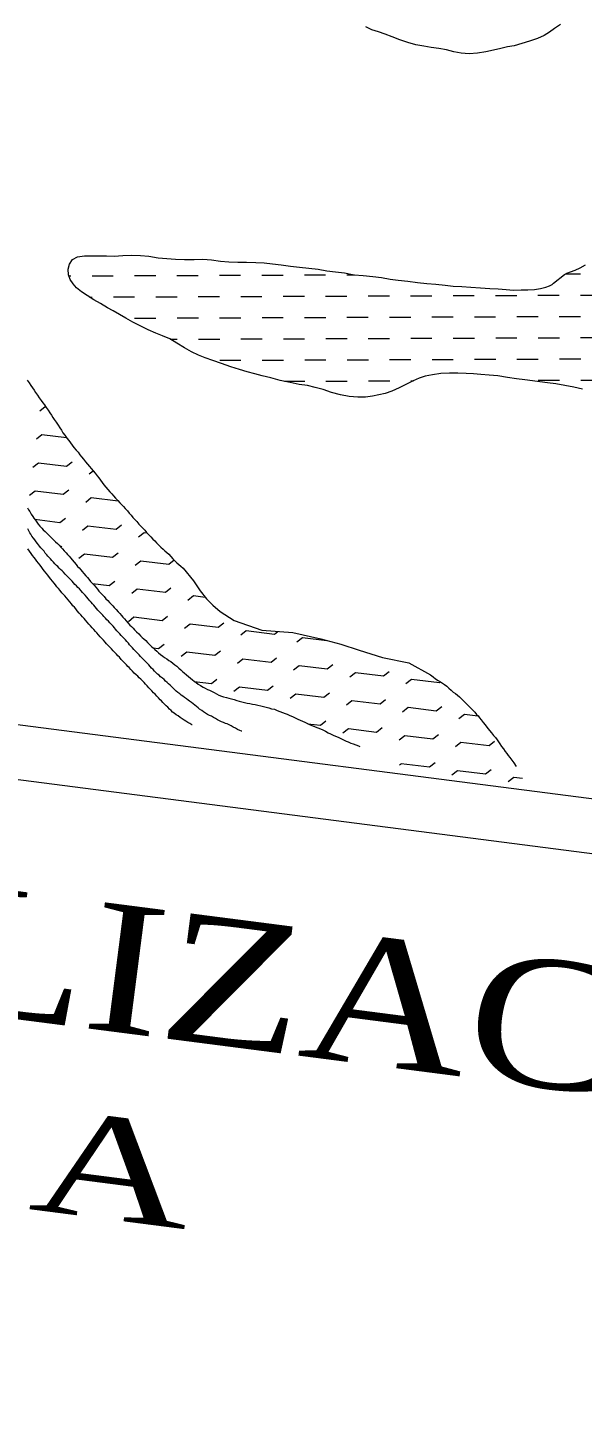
# Model space of a CAD drawing. Header units: inches. Extents: x 610851 to 630254, y 1234683 to 1264905.
# Drawn here: x 622852.14 to 622858.67, y 1246120.71 to 1246137.14 of the extents above; entities that cross this region are included whole.
import ezdxf

# ---------------------------------------------------------------- set-up
doc = ezdxf.new("R2010")
doc.units = ezdxf.units.IN
doc.header["$MEASUREMENT"] = 0
doc.layers.add('Level 50', color=7, linetype='Continuous', lineweight=0)
doc.layers.add('Level 7', color=7, linetype='Continuous', lineweight=0)
doc.styles.add('Styletxt', font='txt.shx')
doc.styles.add('Swis721', font='swissk.ttf')
doc.dimstyles.new('STANDARD-Linear', dxfattribs={"dimtxt": 1.5, "dimasz": 1.13, "dimexe": 0.125, "dimexo": 0.000625, "dimgap": 0.3, "dimtad": 1, "dimzin": 7, "dimdsep": 46, "dimtxsty": 'Styletxt', "dimsah": 1, "dimcen": 2.5, "dimclrd": 1, "dimclre": 1, "dimclrt": 2, "dimaunit": 1, "dimadec": 7, "dimazin": 0, "dimtfac": 1, "dimtofl": 0, "dimtmove": 1, "dimatfit": 3, "dimfxl": 1, "dimtolj": 1, "dimtzin": 0, "dimarcsym": 0})

msp = doc.modelspace()

# ---------------------------------------------------------------- hatches: boundary and pattern name
at = {"layer": 'Level 50', "linetype": 'Continuous'}
h = msp.add_hatch(dxfattribs=at)
h.set_pattern_fill('DGN_DASH1', scale=0.200341, angle=0.218092, style=0, pattern_type=2)
h.set_pattern_definition([(0.2180922, (601906.375, 1194081.625), (0.2494713363, 0.251377791), [0.2504263778, -0.2504263778]), (0.2180922, (601906.375, 1194081.625), (0.2494713363, 0.251377791), [0.2504263778, -0.2504263778])])
h.paths.add_polyline_path([(622858.46743, 1246134.23715), (622858.49327, 1246134.2515), (622858.53614, 1246134.26744), (622858.59281, 1246134.28917), (622858.65063, 1246134.31665), (622858.71459, 1246134.34923), (622858.78157, 1246134.389), (622858.83833, 1246134.42125), (622858.89504, 1246134.45308), (622858.95548, 1246134.48779), (622859.01625, 1246134.52836), (622859.07165, 1246134.56962), (622859.12737, 1246134.61673), (622859.18099, 1246134.66705), (622859.23345, 1246134.71164), (622859.27941, 1246134.75158), (622859.33154, 1246134.79032), (622859.37997, 1246134.82658), (622859.43168, 1246134.86537), (622859.48087, 1246134.90743), (622859.53121, 1246134.95523), (622859.57867, 1246135.00677), (622859.61309, 1246135.05831), (622859.64387, 1246135.10779), (622859.67133, 1246135.15433), (622859.70645, 1246135.20156), (622859.74083, 1246135.24301), (622859.77767, 1246135.28076), (622859.81523, 1246135.31422), (622859.85778, 1246135.34072), (622859.90398, 1246135.3596), (622859.95401, 1246135.36578), (622860.00657, 1246135.36869), (622860.06599, 1246135.36608), (622860.12173, 1246135.361), (622860.1804, 1246135.3526), (622860.24053, 1246135.3457), (622860.30207, 1246135.33988), (622860.36542, 1246135.33508), (622860.42998, 1246135.33644), (622860.49921, 1246135.34141), (622860.56194, 1246135.35143), (622860.62291, 1246135.36082), (622860.67883, 1246135.37677), (622860.73217, 1246135.39556), (622860.78744, 1246135.41622), (622860.84485, 1246135.44375), (622860.89581, 1246135.47674), (622860.94678, 1246135.50974), (622860.9989, 1246135.54847), (622861.05313, 1246135.58399), (622861.11236, 1246135.61255), (622861.1651, 1246135.63648), (622861.22106, 1246135.66251), (622861.28534, 1246135.68453), (622861.34967, 1246135.70696), (622861.40881, 1246135.72502), (622861.47243, 1246135.75175), (622861.53745, 1246135.77956), (622861.60182, 1246135.81209), (622861.65712, 1246135.84284), (622861.70954, 1246135.87733), (622861.7598, 1246135.91462), (622861.80758, 1246135.9556), (622861.85495, 1246135.99663), (622861.90782, 1246136.04116), (622861.9628, 1246136.08247), (622862.01712, 1246136.1285), (622862.06883, 1246136.16729), (622862.11474, 1246136.20682), (622862.16262, 1246136.25831), (622862.20283, 1246136.3091), (622862.24378, 1246136.36568), (622862.28554, 1246136.42848), (622862.32472, 1246136.49413), (622862.35741, 1246136.55515), (622862.38389, 1246136.61696), (622862.41004, 1246136.67293), (622862.43945, 1246136.73142), (622862.46953, 1246136.7852), (622862.49633, 1246136.83646), (622862.52272, 1246136.88777), (622862.5456, 1246136.94121), (622862.57492, 1246136.98919), (622862.60814, 1246137.02489), (622862.64676, 1246137.05358), (622862.68423, 1246137.07653), (622862.72921, 1246137.08925), (622862.7735, 1246137.09659), (622862.82017, 1246137.08974), (622862.86208, 1246137.06877), (622862.89301, 1246137.03448), (622862.91624, 1246136.98941), (622862.94485, 1246136.92723), (622862.96976, 1246136.86258), (622862.98636, 1246136.80194), (622862.99862, 1246136.74355), (622863.01447, 1246136.67713), (622863.02886, 1246136.6092), (622863.04224, 1246136.54646), (622863.05768, 1246136.48008), (622863.08366, 1246136.41066), (622863.11357, 1246136.33906), (622863.13709, 1246136.27332), (622863.15041, 1246136.21017), (622863.16192, 1246136.14598), (622863.17198, 1246136.0803), (622863.17704, 1246136.02157), (622863.1835, 1246135.96393), (622863.19757, 1246135.90656), (622863.2244, 1246135.85345), (622863.2629, 1246135.80935), (622863.30683, 1246135.77466), (622863.3628, 1246135.74851), (622863.42138, 1246135.7296), (622863.48721, 1246135.71144), (622863.54767, 1246135.69397), (622863.60438, 1246135.67362), (622863.65672, 1246135.64542), (622863.70287, 1246135.61169), (622863.74783, 1246135.56214), (622863.78625, 1246135.50753), (622863.82615, 1246135.46451), (622863.8781, 1246135.43005), (622863.93618, 1246135.40068), (622864.00169, 1246135.37667), (622864.06238, 1246135.35455), (622864.12096, 1246135.33564), (622864.18525, 1246135.30547), (622864.24586, 1246135.27283), (622864.31701, 1246135.23716), (622864.3821, 1246135.2132), (622864.45231, 1246135.20289), (622864.52659, 1246135.20132), (622864.60526, 1246135.2076), (622864.67847, 1246135.21079), (622864.74443, 1246135.21323), (622864.80956, 1246135.19937), (622864.87394, 1246135.17971), (622864.93243, 1246135.1503), (622864.98836, 1246135.11405), (622865.03083, 1246135.07786), (622865.06102, 1246135.03778), (622865.08823, 1246134.99093), (622865.11696, 1246134.94935), (622865.14855, 1246134.91036), (622865.18094, 1246134.87757), (622865.20925, 1246134.83605), (622865.22267, 1246134.7834), (622865.21866, 1246134.72289), (622865.20265, 1246134.66394), (622865.17001, 1246134.60333), (622865.12648, 1246134.5496), (622865.06707, 1246134.50002), (622865.00953, 1246134.45189), (622864.95268, 1246134.40913), (622864.90097, 1246134.37035), (622864.85146, 1246134.33885), (622864.80157, 1246134.30109), (622864.7487, 1246134.25656), (622864.69363, 1246134.20474), (622864.65015, 1246134.15142), (622864.60923, 1246134.10493), (622864.56659, 1246134.06792), (622864.52217, 1246134.03998), (622864.47825, 1246134.02249), (622864.4256, 1246134.00907), (622864.36936, 1246134.00369), (622864.30844, 1246133.99471), (622864.24575, 1246133.99479), (622864.17988, 1246134.00286), (622864.12049, 1246134.01556), (622864.06051, 1246134.03338), (622863.9936, 1246134.05631), (622863.93291, 1246134.07844), (622863.87115, 1246134.10533), (622863.81269, 1246134.14485), (622863.76012, 1246134.19412), (622863.70649, 1246134.24816), (622863.64747, 1246134.3029), (622863.59163, 1246134.34965), (622863.53725, 1246134.3979), (622863.49047, 1246134.44643), (622863.44047, 1246134.50253), (622863.38799, 1246134.56231), (622863.32856, 1246134.6171), (622863.26374, 1246134.67259), (622863.19913, 1246134.71331), (622863.13232, 1246134.74675), (622863.06084, 1246134.77658), (622862.9838, 1246134.8025), (622862.90399, 1246134.83634), (622862.82443, 1246134.86553), (622862.74608, 1246134.90087), (622862.66506, 1246134.92857), (622862.58914, 1246134.95013), (622862.51463, 1246134.97277), (622862.44193, 1246134.99645), (622862.36203, 1246135.01979), (622862.28602, 1246135.03084), (622862.19661, 1246135.04236), (622862.11326, 1246135.04216), (622862.02945, 1246135.03191), (622861.94354, 1246135.02488), (622861.86842, 1246135.01015), (622861.79653, 1246134.98785), (622861.72964, 1246134.9586), (622861.66811, 1246134.91223), (622861.60689, 1246134.86163), (622861.55532, 1246134.79126), (622861.51679, 1246134.72089), (622861.49593, 1246134.63731), (622861.48558, 1246134.557), (622861.47485, 1246134.47043), (622861.45725, 1246134.38938), (622861.43457, 1246134.30477), (622861.4137, 1246134.22118), (622861.39863, 1246134.13686), (622861.38823, 1246134.05613), (622861.37652, 1246133.98484), (622861.36219, 1246133.90631), (622861.34908, 1246133.83393), (622861.33149, 1246133.75287), (622861.31062, 1246133.66929), (622861.28466, 1246133.58216), (622861.26086, 1246133.5019), (622861.24438, 1246133.41649), (622861.23515, 1246133.34151), (622861.22989, 1246133.26475), (622861.23667, 1246133.19655), (622861.25977, 1246133.13087), (622861.29412, 1246133.06753), (622861.34085, 1246133.0089), (622861.38762, 1246132.96037), (622861.43327, 1246132.9162), (622861.48518, 1246132.87164), (622861.53205, 1246132.83361), (622861.58031, 1246132.79668), (622861.62789, 1246132.75436), (622861.67391, 1246132.70003), (622861.71111, 1246132.63927), (622861.73612, 1246132.58513), (622861.75459, 1246132.52594), (622861.75959, 1246132.4668), (622861.75125, 1246132.40853), (622861.72617, 1246132.3478), (622861.68278, 1246132.30499), (622861.6242, 1246132.27172), (622861.55404, 1246132.23994), (622861.4821, 1246132.21722), (622861.41137, 1246132.20066), (622861.34933, 1246132.19603), (622861.28093, 1246132.20737), (622861.21515, 1246132.22594), (622861.13998, 1246132.2533), (622861.06223, 1246132.28352), (622860.98127, 1246132.31162), (622860.90283, 1246132.33646), (622860.82177, 1246132.35405), (622860.74505, 1246132.36941), (622860.6582, 1246132.38775), (622860.57714, 1246132.40535), (622860.49362, 1246132.42663), (622860.41681, 1246132.43147), (622860.34314, 1246132.41824), (622860.28055, 1246132.37665), (622860.22221, 1246132.3223), (622860.16597, 1246132.26474), (622860.12175, 1246132.20563), (622860.07756, 1246132.15661), (622860.0381, 1246132.11162), (622859.98826, 1246132.07427), (622859.92963, 1246132.04058), (622859.86713, 1246132.0095), (622859.79673, 1246131.99879), (622859.72581, 1246132.0134), (622859.67502, 1246132.0536), (622859.64095, 1246132.10597), (622859.61421, 1246132.16959), (622859.58677, 1246132.23751), (622859.55, 1246132.31463), (622859.51424, 1246132.38657), (622859.46732, 1246132.46668), (622859.42386, 1246132.52783), (622859.37316, 1246132.57855), (622859.3205, 1246132.61732), (622859.25378, 1246132.66126), (622859.18379, 1246132.70268), (622859.10114, 1246132.75036), (622859.01658, 1246132.78651), (622858.93163, 1246132.81639), (622858.85319, 1246132.84122), (622858.77142, 1246132.86312), (622858.67771, 1246132.88698), (622858.57679, 1246132.9105), (622858.46892, 1246132.92902), (622858.36292, 1246132.94899), (622858.26626, 1246132.95976), (622858.17679, 1246132.97087), (622858.08737, 1246132.98239), (622857.99977, 1246132.99493), (622857.90064, 1246133.00939), (622857.79524, 1246133.02423), (622857.68017, 1246133.04242), (622857.578, 1246133.04969), (622857.48134, 1246133.06046), (622857.39258, 1246133.06727), (622857.30857, 1246133.07177), (622857.20893, 1246133.07577), (622857.11036, 1246133.07501), (622857.00711, 1246133.07063), (622856.91097, 1246133.05609), (622856.8231, 1246133.03711), (622856.75121, 1246133.01481), (622856.68104, 1246132.98302), (622856.60112, 1246132.94408), (622856.51559, 1246132.90082), (622856.42987, 1246132.86262), (622856.35144, 1246132.83527), (622856.27843, 1246132.81732), (622856.2033, 1246132.80259), (622856.11992, 1246132.79229), (622856.02895, 1246132.79181), (622855.9272, 1246132.79903), (622855.8226, 1246132.82008), (622855.71916, 1246132.84687), (622855.61974, 1246132.88198), (622855.52644, 1246132.90578), (622855.43711, 1246132.92781), (622855.33751, 1246132.94191), (622855.22898, 1246132.96515), (622855.11461, 1246132.98872), (622855.0029, 1246133.01994), (622854.90158, 1246133.04352), (622854.81261, 1246133.06508), (622854.72469, 1246133.08819), (622854.63213, 1246133.11779), (622854.52944, 1246133.15037), (622854.41989, 1246133.18848), (622854.31906, 1246133.22251), (622854.22796, 1246133.2536), (622854.14774, 1246133.2875), (622854.06681, 1246133.3257), (622853.98276, 1246133.3723), (622853.89506, 1246133.42652), (622853.80988, 1246133.47748), (622853.72574, 1246133.51357), (622853.64552, 1246133.54747), (622853.55698, 1246133.58539), (622853.46778, 1246133.62802), (622853.37565, 1246133.67397), (622853.293, 1246133.72165), (622853.21867, 1246133.76532), (622853.14475, 1246133.80893), (622853.07541, 1246133.84563), (622852.99276, 1246133.89332), (622852.91403, 1246133.93881), (622852.83507, 1246133.98896), (622852.76834, 1246134.0329), (622852.71209, 1246134.07971), (622852.66966, 1246134.126), (622852.63704, 1246134.17986), (622852.61783, 1246134.23325), (622852.61398, 1246134.29813), (622852.62747, 1246134.36036), (622852.66334, 1246134.4134), (622852.72402, 1246134.44345), (622852.8053, 1246134.45697), (622852.8886, 1246134.45676), (622852.97049, 1246134.45547), (622853.06332, 1246134.45739), (622853.15676, 1246134.45419), (622853.25608, 1246134.46076), (622853.35652, 1246134.46297), (622853.46663, 1246134.46183), (622853.56511, 1246134.45209), (622853.67444, 1246134.43506), (622853.77479, 1246134.42676), (622853.87906, 1246134.41627), (622853.9859, 1246134.41261), (622854.09934, 1246134.4144), (622854.19973, 1246134.4162), (622854.30148, 1246134.40898), (622854.40828, 1246134.39522), (622854.50863, 1246134.38693), (622854.61407, 1246134.38218), (622854.71657, 1246134.38076), (622854.82673, 1246134.38003), (622854.92269, 1246134.37356), (622855.02117, 1246134.36382), (622855.12404, 1246134.35225), (622855.23332, 1246134.33481), (622855.34199, 1246134.32249), (622855.45201, 1246134.31084), (622855.56249, 1246134.29955), (622855.66415, 1246134.28183), (622855.76376, 1246134.26773), (622855.87237, 1246134.255), (622855.98422, 1246134.2347), (622856.09032, 1246134.22524), (622856.20432, 1246134.21182), (622856.30901, 1246134.20128), (622856.40927, 1246134.18247), (622856.50593, 1246134.1717), (622856.61848, 1246134.15678), (622856.73149, 1246134.14222), (622856.84151, 1246134.13057), (622856.94947, 1246134.12256), (622857.05954, 1246134.11132), (622857.15475, 1246134.09906), (622857.25585, 1246134.09655), (622857.36339, 1246134.08859), (622857.47715, 1246134.07983), (622857.5847, 1246134.07186), (622857.68574, 1246134.06894), (622857.7803, 1246134.06139), (622857.86683, 1246134.05361), (622857.95381, 1246134.05587), (622858.03318, 1246134.05785), (622858.11401, 1246134.06133), (622858.1844, 1246134.07204), (622858.24612, 1246134.08723), (622858.28858, 1246134.10322), (622858.3195, 1246134.12112), (622858.33814, 1246134.13513)])

# ---------------------------------------------------------------- linework, layer by layer
at = {"layer": 'Level 50', "color": 7}
for p, q in [((622852.27723, 1246132.6303), (622852.34293, 1246132.6818)), ((622852.3429, 1246132.68181), (622852.34373, 1246132.68171)), ((622852.23708, 1246132.29882), (622852.30278, 1246132.35032)), ((622852.30275, 1246132.35033), (622852.59366, 1246132.3151)), ((622852.19693, 1246131.96734), (622852.26263, 1246132.01884)), ((622852.2626, 1246132.01885), (622852.59408, 1246131.9787)), ((622852.5941, 1246131.97869), (622852.6598, 1246132.03019)), ((622852.85989, 1246131.88704), (622852.90583, 1246131.92305)), ((622852.15678, 1246131.63586), (622852.22248, 1246131.68736)), ((622852.22245, 1246131.68738), (622852.55393, 1246131.64722)), ((622852.55395, 1246131.64721), (622852.61965, 1246131.69871)), ((622852.81974, 1246131.55556), (622852.88543, 1246131.60706)), ((622852.8854, 1246131.60707), (622853.20034, 1246131.56893)), ((622852.21734, 1246131.35165), (622852.51377, 1246131.31575)), ((622852.5138, 1246131.31573), (622852.5795, 1246131.36723)), ((622852.77959, 1246131.22408), (622852.84528, 1246131.27558)), ((622852.84525, 1246131.2756), (622853.17673, 1246131.23544)), ((622853.17676, 1246131.23543), (622853.24246, 1246131.28693)), ((622853.44255, 1246131.14378), (622853.50824, 1246131.19528)), ((622853.50821, 1246131.19529), (622853.54389, 1246131.19097)), ((622852.52645, 1246131.02564), (622852.53935, 1246131.03575)), ((622852.73944, 1246130.8926), (622852.80513, 1246130.9441)), ((622852.8051, 1246130.94412), (622853.13658, 1246130.90397)), ((622853.13661, 1246130.90395), (622853.20231, 1246130.95545)), ((622853.40239, 1246130.8123), (622853.46809, 1246130.8638)), ((622853.46806, 1246130.86381), (622853.79954, 1246130.82366)), ((622853.79957, 1246130.82365), (622853.86194, 1246130.87254)), ((622852.89743, 1246130.59659), (622853.09643, 1246130.57249)), ((622853.09646, 1246130.57247), (622853.16216, 1246130.62397)), ((622853.36224, 1246130.48082), (622853.42794, 1246130.53232)), ((622853.42791, 1246130.53234), (622853.75939, 1246130.49219)), ((622853.75942, 1246130.49217), (622853.82511, 1246130.54367)), ((622854.0252, 1246130.40052), (622854.0909, 1246130.45202)), ((622854.09087, 1246130.45203), (622854.22716, 1246130.43553)), ((622853.32209, 1246130.14934), (622853.38779, 1246130.20084)), ((622853.38776, 1246130.20086), (622853.71924, 1246130.16071)), ((622853.71927, 1246130.16069), (622853.78496, 1246130.21219)), ((622853.98505, 1246130.06904), (622854.05075, 1246130.12054)), ((622854.05072, 1246130.12056), (622854.3822, 1246130.0804)), ((622854.38223, 1246130.08039), (622854.44792, 1246130.13189)), ((622854.64801, 1246129.98874), (622854.7137, 1246130.04024)), ((622854.71368, 1246130.04025), (622855.04516, 1246130.0001)), ((622855.04518, 1246130.00009), (622855.08434, 1246130.03078)), ((622855.31097, 1246129.90844), (622855.37666, 1246129.95994)), ((622855.37663, 1246129.95995), (622855.66447, 1246129.92509)), ((622853.61161, 1246129.8374), (622853.67909, 1246129.82923)), ((622853.67912, 1246129.82921), (622853.74481, 1246129.88071)), ((622853.9449, 1246129.73756), (622854.0106, 1246129.78906)), ((622854.01057, 1246129.78908), (622854.34205, 1246129.74893)), ((622854.34208, 1246129.74891), (622854.40777, 1246129.80041)), ((622855.97393, 1246129.82814), (622855.97954, 1246129.83254)), ((622854.60786, 1246129.65726), (622854.67355, 1246129.70876)), ((622854.67353, 1246129.70877), (622855.005, 1246129.66862)), ((622855.00503, 1246129.66861), (622855.07073, 1246129.72011)), ((622855.27082, 1246129.57696), (622855.33651, 1246129.62846)), ((622855.33648, 1246129.62847), (622855.66796, 1246129.58832)), ((622855.66799, 1246129.58831), (622855.73369, 1246129.63981)), ((622854.09877, 1246129.44205), (622854.3019, 1246129.41745)), ((622854.30192, 1246129.41743), (622854.36762, 1246129.46893)), ((622855.93377, 1246129.49666), (622855.99947, 1246129.54816)), ((622855.99944, 1246129.54817), (622856.33092, 1246129.50802)), ((622856.33095, 1246129.50801), (622856.39664, 1246129.55951)), ((622856.59673, 1246129.41636), (622856.66243, 1246129.46786)), ((622856.6624, 1246129.46787), (622856.99388, 1246129.42772)), ((622856.99391, 1246129.4277), (622857.00417, 1246129.43575)), ((622854.56771, 1246129.32578), (622854.6334, 1246129.37728)), ((622854.63337, 1246129.3773), (622854.96485, 1246129.33715)), ((622854.96488, 1246129.33713), (622855.03058, 1246129.38863)), ((622855.23067, 1246129.24548), (622855.29636, 1246129.29698)), ((622855.29633, 1246129.29699), (622855.62781, 1246129.25684)), ((622855.62784, 1246129.25683), (622855.69354, 1246129.30833)), ((622855.89362, 1246129.16518), (622855.95932, 1246129.21668)), ((622855.95929, 1246129.21669), (622856.29077, 1246129.17654)), ((622856.2908, 1246129.17653), (622856.35649, 1246129.22803)), ((622856.55658, 1246129.08488), (622856.62228, 1246129.13638)), ((622856.62225, 1246129.13639), (622856.95373, 1246129.09624)), ((622856.95376, 1246129.09623), (622857.01945, 1246129.14773)), ((622855.44076, 1246128.94316), (622855.58766, 1246128.92536)), ((622855.58769, 1246128.92535), (622855.65339, 1246128.97685)), ((622857.21954, 1246129.00457), (622857.28524, 1246129.05608)), ((622857.28521, 1246129.05609), (622857.44477, 1246129.03676)), ((622855.85347, 1246128.8337), (622855.91917, 1246128.8852)), ((622855.91914, 1246128.88521), (622856.25062, 1246128.84506)), ((622856.25065, 1246128.84505), (622856.31634, 1246128.89655)), ((622856.51643, 1246128.7534), (622856.58213, 1246128.8049)), ((622856.5821, 1246128.80491), (622856.91358, 1246128.76476)), ((622856.91361, 1246128.76475), (622856.9793, 1246128.81625)), ((622857.17939, 1246128.6731), (622857.24509, 1246128.7246)), ((622857.24506, 1246128.72461), (622857.57654, 1246128.68446)), ((622857.57656, 1246128.68445), (622857.64226, 1246128.73595)), ((622856.52202, 1246128.45777), (622856.54198, 1246128.47342)), ((622856.54195, 1246128.47343), (622856.87343, 1246128.43328)), ((622856.87346, 1246128.43327), (622856.93915, 1246128.48477)), ((622857.13924, 1246128.34162), (622857.20493, 1246128.39312)), ((622857.20491, 1246128.39313), (622857.53639, 1246128.35298)), ((622857.53641, 1246128.35297), (622857.60211, 1246128.40447)), ((622857.8022, 1246128.26132), (622857.86789, 1246128.31282)), ((622857.86786, 1246128.31283), (622857.97138, 1246128.30029))]:
    msp.add_line(p, q, dxfattribs=at)
at = {"layer": 'Level 50', "color": 7, "flags": 128}
for points in [[(622820.76057, 1246198.55888), (622884.01186, 1246190.41034), (622875.61646, 1246125.24286), (622812.36517, 1246133.39141), (622820.76057, 1246198.55888)], [(622821.31465, 1246197.84093), (622883.29391, 1246189.85626), (622875.06238, 1246125.96082), (622813.08312, 1246133.94549), (622821.31465, 1246197.84093)], [(622858.41962, 1246137.1849), (622858.3468, 1246137.13579), (622858.28855, 1246137.09195), (622858.22484, 1246137.05471), (622858.14632, 1246137.01685), (622858.05555, 1246136.9852), (622857.96371, 1246136.95832), (622857.87327, 1246136.93251), (622857.79236, 1246136.91853), (622857.71402, 1246136.90169), (622857.63054, 1246136.88088), (622857.53692, 1246136.86306), (622857.43891, 1246136.84707), (622857.34212, 1246136.83724), (622857.24798, 1246136.84474), (622857.16112, 1246136.86308), (622857.0732, 1246136.88619), (622856.9856, 1246136.89874), (622856.89366, 1246136.91353), (622856.80793, 1246136.92752), (622856.71347, 1246136.94558), (622856.62017, 1246136.96938), (622856.52467, 1246137.00231), (622856.43473, 1246137.03914), (622856.35124, 1246137.07052), (622856.2742, 1246137.09644), (622856.19576, 1246137.12127), (622856.12315, 1246137.15545)], [(622858.67771, 1246132.88698), (622858.57679, 1246132.9105), (622858.46892, 1246132.92902), (622858.36292, 1246132.94899), (622858.26626, 1246132.95976), (622858.26626, 1246132.95976), (622858.17679, 1246132.97087), (622858.08737, 1246132.98239), (622857.99977, 1246132.99493), (622857.90064, 1246133.00939), (622857.79524, 1246133.02423), (622857.68017, 1246133.04242), (622857.578, 1246133.04969), (622857.48134, 1246133.06046), (622857.39258, 1246133.06727), (622857.30857, 1246133.07177), (622857.20893, 1246133.07577), (622857.11036, 1246133.07501), (622857.00711, 1246133.07063), (622856.91097, 1246133.05609), (622856.8231, 1246133.03711), (622856.75121, 1246133.01481), (622856.68104, 1246132.98302), (622856.60112, 1246132.94408), (622856.51559, 1246132.90082), (622856.42987, 1246132.86262), (622856.35144, 1246132.83527), (622856.27843, 1246132.81732), (622856.2033, 1246132.80259), (622856.11992, 1246132.79229), (622856.02895, 1246132.79181), (622855.9272, 1246132.79903), (622855.8226, 1246132.82008), (622855.71916, 1246132.84687), (622855.61974, 1246132.88198), (622855.52644, 1246132.90578), (622855.43711, 1246132.92781), (622855.33751, 1246132.94191), (622855.22898, 1246132.96515), (622855.11461, 1246132.98872), (622855.0029, 1246133.01994), (622854.90158, 1246133.04352), (622854.81261, 1246133.06508), (622854.72469, 1246133.08819), (622854.63213, 1246133.11779), (622854.52944, 1246133.15037), (622854.41989, 1246133.18848), (622854.31906, 1246133.22251), (622854.22796, 1246133.2536), (622854.14774, 1246133.2875), (622854.06681, 1246133.3257), (622853.98276, 1246133.3723), (622853.89506, 1246133.42652), (622853.80988, 1246133.47748), (622853.72574, 1246133.51357), (622853.64552, 1246133.54747), (622853.55698, 1246133.58539), (622853.46778, 1246133.62802), (622853.37565, 1246133.67397), (622853.293, 1246133.72165), (622853.21867, 1246133.76532), (622853.14475, 1246133.80893), (622853.07541, 1246133.84563), (622852.99276, 1246133.89332), (622852.91403, 1246133.93881), (622852.83507, 1246133.98896), (622852.76834, 1246134.0329), (622852.71209, 1246134.07971), (622852.66966, 1246134.126), (622852.63704, 1246134.17986), (622852.61783, 1246134.23325), (622852.61398, 1246134.29813), (622852.62747, 1246134.36036), (622852.66334, 1246134.4134), (622852.72402, 1246134.44345), (622852.8053, 1246134.45697), (622852.8886, 1246134.45676), (622852.97049, 1246134.45547), (622853.06332, 1246134.45739), (622853.15676, 1246134.45419), (622853.25608, 1246134.46076), (622853.35652, 1246134.46297), (622853.46663, 1246134.46183), (622853.56511, 1246134.45209), (622853.67444, 1246134.43506), (622853.77479, 1246134.42676), (622853.87906, 1246134.41627), (622853.9859, 1246134.41261), (622854.09934, 1246134.4144), (622854.19973, 1246134.4162), (622854.30148, 1246134.40898), (622854.40828, 1246134.39522), (622854.50863, 1246134.38693), (622854.61407, 1246134.38218), (622854.71657, 1246134.38076), (622854.82673, 1246134.38003), (622854.92269, 1246134.37356), (622855.02117, 1246134.36382), (622855.12404, 1246134.35225), (622855.23332, 1246134.33481), (622855.34199, 1246134.32249), (622855.45201, 1246134.31084), (622855.56249, 1246134.29955), (622855.66415, 1246134.28183), (622855.76376, 1246134.26773), (622855.76376, 1246134.26773), (622855.87237, 1246134.255), (622855.98422, 1246134.2347), (622856.09032, 1246134.22524), (622856.20432, 1246134.21182), (622856.30901, 1246134.20128), (622856.40927, 1246134.18247), (622856.50593, 1246134.1717), (622856.61848, 1246134.15678), (622856.73149, 1246134.14222), (622856.84151, 1246134.13057), (622856.94947, 1246134.12256), (622857.05954, 1246134.11132), (622857.15475, 1246134.09906), (622857.25585, 1246134.09655), (622857.36339, 1246134.08859), (622857.47715, 1246134.07983), (622857.5847, 1246134.07186), (622857.68574, 1246134.06894), (622857.7803, 1246134.06139), (622857.86683, 1246134.05361), (622857.95381, 1246134.05587), (622858.03318, 1246134.05785), (622858.11401, 1246134.06133), (622858.1844, 1246134.07204), (622858.24612, 1246134.08723), (622858.28858, 1246134.10322), (622858.3195, 1246134.12112), (622858.33814, 1246134.13513), (622858.46743, 1246134.23715)], [(622858.46743, 1246134.23715), (622858.49327, 1246134.2515), (622858.53614, 1246134.26744), (622858.59281, 1246134.28917), (622858.65063, 1246134.31665), (622858.71459, 1246134.34923)], [(622852.12915, 1246132.99122), (622852.15176, 1246132.96095), (622852.17256, 1246132.92965), (622852.19083, 1246132.90163), (622852.20957, 1246132.87397), (622852.22785, 1246132.84594), (622852.24864, 1246132.81465), (622852.26944, 1246132.78335), (622852.29205, 1246132.75308), (622852.3122, 1246132.7265), (622852.33187, 1246132.69956), (622852.35267, 1246132.66826), (622852.37528, 1246132.63799), (622852.39795, 1246132.60814), (622852.41622, 1246132.58012), (622852.43309, 1246132.55101), (622852.44884, 1246132.52626), (622852.46964, 1246132.49496), (622852.49296, 1246132.46039), (622852.51375, 1246132.4291), (622852.53203, 1246132.40107), (622852.55071, 1246132.373), (622852.57291, 1246132.34278), (622852.59805, 1246132.30924), (622852.62072, 1246132.27939), (622852.64081, 1246132.2524), (622852.66053, 1246132.22587), (622852.68068, 1246132.19928), (622852.70721, 1246132.16683), (622852.72917, 1246132.14128), (622852.75142, 1246132.11148), (622852.77086, 1246132.08919), (622852.79493, 1246132.06042), (622852.81754, 1246132.03015), (622852.84161, 1246132.00138), (622852.86356, 1246131.97583), (622852.88511, 1246131.95033), (622852.90525, 1246131.92375), (622852.92932, 1246131.89498), (622852.95339, 1246131.86621), (622852.97348, 1246131.83921), (622852.99362, 1246131.81263), (622853.01376, 1246131.78604), (622853.03343, 1246131.7591), (622853.05792, 1246131.73028), (622853.08198, 1246131.70151), (622853.1054, 1246131.67745), (622853.12694, 1246131.65195), (622853.14637, 1246131.62967), (622853.17226, 1246131.60192), (622853.19633, 1246131.57315), (622853.22226, 1246131.54582), (622853.2431, 1246131.52462), (622853.26399, 1246131.50384), (622853.28553, 1246131.47834), (622853.31147, 1246131.45101), (622853.33301, 1246131.42551), (622853.33301, 1246131.42551), (622853.35497, 1246131.39995), (622853.37651, 1246131.37445), (622853.39806, 1246131.34895), (622853.42142, 1246131.32448), (622853.4459, 1246131.29566), (622853.46931, 1246131.2716), (622853.49231, 1246131.24759), (622853.51567, 1246131.22312), (622853.53763, 1246131.19757), (622853.56357, 1246131.17024), (622853.58693, 1246131.14577), (622853.61245, 1246131.11849), (622853.63328, 1246131.09729), (622853.65417, 1246131.07651), (622853.68006, 1246131.04876), (622853.70347, 1246131.02471), (622853.73122, 1246130.99841), (622853.75351, 1246130.9787), (622853.77622, 1246130.95894), (622853.79851, 1246130.93924), (622853.82444, 1246130.91191), (622853.8478, 1246130.88744), (622853.87374, 1246130.86011), (622853.89463, 1246130.83932), (622853.91733, 1246130.81956), (622853.93962, 1246130.79986), (622853.96878, 1246130.77464), (622854.09019, 1246130.625), (622854.17069, 1246130.50863), (622854.24344, 1246130.41446), (622854.31887, 1246130.34114), (622854.40475, 1246130.26648), (622854.57142, 1246130.16021), (622854.896, 1246130.04419), (622855.26397, 1246130.01799), (622855.59392, 1246129.94368), (622855.82994, 1246129.88148), (622856.04373, 1246129.81154), (622856.31881, 1246129.7231), (622856.63172, 1246129.6602), (622856.88728, 1246129.51744), (622856.91831, 1246129.49366), (622856.94639, 1246129.47321), (622856.97671, 1246129.45374), (622857.00233, 1246129.43697), (622857.0283, 1246129.41974), (622857.05175, 1246129.40577), (622857.07844, 1246129.38424), (622857.10366, 1246129.36121), (622857.13029, 1246129.33926), (622857.15511, 1246129.31629), (622857.17927, 1246129.29803), (622857.20343, 1246129.27976), (622857.22613, 1246129.26001), (622857.25136, 1246129.23698), (622857.27436, 1246129.21297), (622857.29959, 1246129.18994), (622857.32042, 1246129.16874), (622857.33879, 1246129.15123), (622857.35968, 1246129.13044), (622857.38309, 1246129.10638), (622857.4071, 1246129.0772), (622857.43052, 1246129.05314), (622857.44701, 1246129.03418), (622857.46463, 1246129.01087), (622857.48412, 1246128.989), (622857.50632, 1246128.95879), (622857.5308, 1246128.92996), (622857.55047, 1246128.90302), (622857.56743, 1246128.88442), (622857.58253, 1246128.86438), (622857.60473, 1246128.83417), (622857.62921, 1246128.80535), (622857.65075, 1246128.77984), (622857.67089, 1246128.75326), (622857.68851, 1246128.72995), (622857.70426, 1246128.7052), (622857.72506, 1246128.6739), (622857.74515, 1246128.64691), (622857.7674, 1246128.61711), (622857.78502, 1246128.5938), (622857.80258, 1246128.57007), (622857.82272, 1246128.54349), (622857.84534, 1246128.51322), (622857.86759, 1246128.48342), (622857.89447, 1246128.43699)], [(622852.13405, 1246131.48738), (622852.14587, 1246131.46482), (622852.15909, 1246131.44334), (622852.17555, 1246131.41428), (622852.19424, 1246131.38621), (622852.20746, 1246131.36472), (622852.22508, 1246131.34141), (622852.24228, 1246131.31816), (622852.2599, 1246131.29484), (622852.27933, 1246131.27256), (622852.30088, 1246131.24706), (622852.31924, 1246131.22955), (622852.34013, 1246131.20876), (622852.35849, 1246131.19124), (622852.37933, 1246131.17004), (622852.40022, 1246131.14926), (622852.4211, 1246131.12847), (622852.44194, 1246131.10727), (622852.46283, 1246131.08648), (622852.48512, 1246131.06678), (622852.50601, 1246131.04599), (622852.5269, 1246131.0252), (622852.54633, 1246131.00292), (622852.56535, 1246130.98069), (622852.58695, 1246130.95561), (622852.60385, 1246130.93659), (622852.62474, 1246130.91581), (622852.64376, 1246130.89358), (622852.66026, 1246130.87462), (622852.68474, 1246130.8458), (622852.70628, 1246130.8203), (622852.7239, 1246130.79698), (622852.7239, 1246130.79698), (622852.74045, 1246130.77844), (622852.75988, 1246130.75616), (622852.77638, 1246130.7372), (622852.79792, 1246130.7117), (622852.81988, 1246130.68615), (622852.83895, 1246130.66433), (622852.85586, 1246130.64532), (622852.8774, 1246130.61982), (622852.89642, 1246130.59759), (622852.91731, 1246130.5768), (622852.93927, 1246130.55125), (622852.95647, 1246130.52799), (622852.97591, 1246130.50571), (622852.99498, 1246130.48389), (622853.01581, 1246130.46269), (622853.0353, 1246130.44083), (622853.05825, 1246130.41641), (622853.07914, 1246130.39562), (622853.09857, 1246130.37334), (622853.11759, 1246130.35111), (622853.13848, 1246130.33032), (622853.15539, 1246130.31131), (622853.17838, 1246130.28731), (622853.20034, 1246130.26175), (622853.22123, 1246130.24097), (622853.24025, 1246130.21874), (622853.25721, 1246130.20014), (622853.27623, 1246130.17791), (622853.29525, 1246130.15568), (622853.32113, 1246130.12794), (622853.34062, 1246130.10607), (622853.35899, 1246130.08855), (622853.37982, 1246130.06735), (622853.39637, 1246130.04881), (622853.41973, 1246130.02434), (622853.44454, 1246130.00136), (622853.46543, 1246129.98057), (622853.48632, 1246129.95979), (622853.5065, 1246129.9433), (622853.52739, 1246129.92251), (622853.54641, 1246129.90029), (622853.56982, 1246129.87623), (622853.59505, 1246129.8532), (622853.61341, 1246129.83568), (622853.6357, 1246129.81598), (622853.65841, 1246129.79622), (622853.67823, 1246129.7802), (622853.70093, 1246129.76044), (622853.72756, 1246129.73849), (622853.7492, 1246129.7235), (622853.77523, 1246129.70668), (622853.79933, 1246129.68801), (622853.82284, 1246129.67446), (622853.84694, 1246129.65578), (622853.8711, 1246129.63752), (622853.89526, 1246129.61926), (622853.91797, 1246129.5995), (622853.94026, 1246129.5798), (622853.96115, 1246129.55901), (622853.98133, 1246129.54252), (622854.00614, 1246129.51955), (622854.03324, 1246129.49796), (622854.05553, 1246129.47825), (622854.07823, 1246129.4585), (622854.09805, 1246129.44248), (622854.1215, 1246129.42851), (622854.14566, 1246129.41025), (622854.17351, 1246129.39446), (622854.20341, 1246129.37504), (622854.22831, 1246129.36257), (622854.25756, 1246129.34786), (622854.27994, 1246129.33867), (622854.30919, 1246129.32396), (622854.33451, 1246129.31144), (622854.36376, 1246129.29673), (622854.39119, 1246129.28099), (622854.42043, 1246129.26628), (622854.44609, 1246129.25961), (622854.47795, 1246129.25214), (622854.50794, 1246129.24322), (622854.5398, 1246129.23575), (622854.5698, 1246129.22684), (622854.59984, 1246129.21834), (622854.62984, 1246129.20942), (622854.6617, 1246129.20195), (622854.69169, 1246129.19304), (622854.72355, 1246129.18557), (622854.75429, 1246129.18245), (622854.78615, 1246129.17498), (622854.81942, 1246129.16859), (622854.85128, 1246129.16112), (622854.88454, 1246129.15473), (622854.91641, 1246129.14726), (622854.94645, 1246129.13876), (622854.97785, 1246129.13092), (622855.01223, 1246129.12018), (622855.0441, 1246129.11271), (622855.07914, 1246129.09725), (622855.10732, 1246129.08731), (622855.10732, 1246129.08731), (622855.13983, 1246129.07513), (622855.17089, 1246129.06145), (622855.19696, 1246129.05472), (622855.22579, 1246129.04006), (622855.25691, 1246129.0268), (622855.29014, 1246129.01031), (622855.31938, 1246128.9956), (622855.34797, 1246128.98561), (622855.37469, 1246128.97417), (622855.4054, 1246128.96096), (622855.43464, 1246128.94625), (622855.46823, 1246128.9293), (622855.49893, 1246128.91608), (622855.52752, 1246128.90609), (622855.55817, 1246128.89246), (622855.58676, 1246128.88246), (622855.61746, 1246128.86925), (622855.64671, 1246128.85454), (622855.67848, 1246128.83656), (622855.70773, 1246128.82185), (622855.73697, 1246128.80714), (622855.76515, 1246128.7972), (622855.79627, 1246128.78393), (622855.82691, 1246128.77031), (622855.86055, 1246128.75377), (622855.8898, 1246128.73906), (622855.91652, 1246128.72762), (622855.94722, 1246128.71441), (622855.97581, 1246128.70441), (622856.00399, 1246128.69447), (622856.03651, 1246128.68228), (622856.05229, 1246128.67432)], [(622854.66134, 1246128.85351), (622854.65822, 1246128.8548), (622854.63542, 1246128.86405), (622854.6087, 1246128.87548), (622854.58519, 1246128.88903), (622854.56034, 1246128.90191), (622854.53431, 1246128.91873), (622854.50941, 1246128.9312), (622854.48848, 1246128.94189), (622854.46675, 1246128.94637), (622854.44437, 1246128.95557), (622854.42017, 1246128.96374), (622854.39667, 1246128.97729), (622854.39667, 1246128.97729), (622854.37176, 1246128.98975), (622854.34831, 1246129.00372), (622854.32486, 1246129.01768), (622854.30177, 1246129.03117), (622854.27897, 1246129.04042), (622854.25407, 1246129.05289), (622854.23062, 1246129.06685), (622854.20898, 1246129.08184), (622854.18735, 1246129.09683), (622854.16324, 1246129.11551), (622854.14553, 1246129.12831), (622854.12535, 1246129.1448), (622854.10553, 1246129.16082), (622854.08535, 1246129.17731), (622854.06553, 1246129.19333), (622854.04535, 1246129.20981), (622854.02624, 1246129.22153), (622854.00606, 1246129.23802), (622853.98443, 1246129.25301), (622853.96672, 1246129.26581), (622853.94508, 1246129.28081), (622853.92784, 1246129.29397), (622853.90761, 1246129.31004), (622853.88784, 1246129.32648), (622853.86948, 1246129.34399), (622853.84859, 1246129.36478), (622853.83023, 1246129.38229), (622853.81439, 1246129.39654), (622853.79602, 1246129.41405), (622853.78164, 1246129.42979), (622853.76182, 1246129.44581), (622853.74345, 1246129.46333), (622853.72328, 1246129.47982), (622853.7031, 1246129.4963), (622853.68473, 1246129.51382), (622853.66744, 1246129.52657), (622853.6516, 1246129.54081), (622853.63071, 1246129.5616), (622853.6138, 1246129.58061), (622853.59543, 1246129.59813), (622853.57889, 1246129.61667), (622853.56239, 1246129.63563), (622853.54795, 1246129.65096), (622853.53398, 1246129.66664), (622853.51562, 1246129.68416), (622853.49866, 1246129.70276), (622853.48035, 1246129.72069), (622853.46632, 1246129.73596), (622853.44941, 1246129.75497), (622853.43539, 1246129.77024), (622853.41955, 1246129.78449), (622853.403, 1246129.80303), (622853.38716, 1246129.81728), (622853.37025, 1246129.83629), (622853.3537, 1246129.85483), (622853.3368, 1246129.87384), (622853.32212, 1246129.89383), (622853.30521, 1246129.91284), (622853.28866, 1246129.93139), (622853.27427, 1246129.94713), (622853.25591, 1246129.96464), (622853.23936, 1246129.98319), (622853.221, 1246130.0007), (622853.20409, 1246130.01971), (622853.18754, 1246130.03826), (622853.1725, 1246130.05871), (622853.15848, 1246130.07399), (622853.14152, 1246130.09258), (622853.12502, 1246130.11154), (622853.10413, 1246130.13233), (622853.08764, 1246130.15129), (622853.06927, 1246130.1688), (622853.05236, 1246130.18781), (622853.034, 1246130.20533), (622853.01998, 1246130.2206), (622853.00054, 1246130.24288), (622852.98218, 1246130.2604), (622852.96316, 1246130.28263), (622852.94661, 1246130.30117), (622852.93152, 1246130.32121), (622852.91461, 1246130.34023), (622852.90058, 1246130.3555), (622852.88409, 1246130.37446), (622852.86713, 1246130.39305), (622852.84811, 1246130.41528), (622852.8312, 1246130.43429), (622852.81213, 1246130.45611), (622852.79816, 1246130.4718), (622852.78119, 1246130.49039), (622852.7647, 1246130.50935), (622852.74527, 1246130.53164), (622852.7269, 1246130.54915), (622852.71035, 1246130.5677), (622852.69199, 1246130.58521), (622852.67549, 1246130.60417), (622852.65859, 1246130.62318), (622852.64269, 1246130.63701), (622852.6262, 1246130.65597), (622852.61176, 1246130.6713), (622852.61176, 1246130.6713), (622852.5934, 1246130.68881), (622852.57508, 1246130.70674), (622852.55601, 1246130.72856), (622852.54017, 1246130.7428), (622852.52326, 1246130.76181), (622852.50742, 1246130.77606), (622852.49088, 1246130.7946), (622852.47504, 1246130.80885), (622852.45667, 1246130.82636), (622852.43765, 1246130.84859), (622852.42074, 1246130.8676), (622852.40238, 1246130.88512), (622852.38835, 1246130.90039), (622852.37392, 1246130.91572), (622852.36176, 1246130.93243), (622852.34233, 1246130.95472), (622852.32724, 1246130.97476), (622852.30822, 1246130.99699), (622852.29167, 1246131.01553), (622852.27476, 1246131.03454), (622852.26219, 1246131.05131), (622852.24962, 1246131.06808), (622852.23494, 1246131.08807), (622852.21733, 1246131.11138), (622852.20223, 1246131.13142), (622852.18461, 1246131.15473), (622852.17139, 1246131.17621), (622852.16064, 1246131.19401), (622852.147, 1246131.21554), (622852.13559, 1246131.23806)], [(622854.07586, 1246128.92894), (622854.07097, 1246128.93171), (622854.04606, 1246128.94418), (622854.02261, 1246128.95814), (622854.00098, 1246128.97313), (622853.98186, 1246128.98485), (622853.95841, 1246128.99882), (622853.93239, 1246129.01564), (622853.90828, 1246129.03431), (622853.88664, 1246129.0493), (622853.86248, 1246129.06757), (622853.84478, 1246129.08037), (622853.82646, 1246129.0983), (622853.8081, 1246129.11581), (622853.78721, 1246129.1366), (622853.76885, 1246129.15412), (622853.74796, 1246129.1749), (622853.7296, 1246129.19242), (622853.7131, 1246129.21138), (622853.69726, 1246129.22562), (622853.67783, 1246129.2479), (622853.65694, 1246129.26869), (622853.63792, 1246129.29092), (622853.61956, 1246129.30843), (622853.59867, 1246129.32922), (622853.58212, 1246129.34777), (622853.56521, 1246129.36678), (622853.54432, 1246129.38756), (622853.5253, 1246129.40979), (622853.50694, 1246129.42731), (622853.48792, 1246129.44954), (622853.46955, 1246129.46705), (622853.45119, 1246129.48457), (622853.43283, 1246129.50208), (622853.41446, 1246129.5196), (622853.39176, 1246129.53936), (622853.37274, 1246129.56159), (622853.35185, 1246129.58237), (622853.33242, 1246129.60466), (622853.31658, 1246129.6189), (622853.30003, 1246129.63745), (622853.27914, 1246129.65823), (622853.2583, 1246129.67943), (622853.23923, 1246129.70125), (622853.21727, 1246129.7268), (622853.19891, 1246129.74432), (622853.18242, 1246129.76328), (622853.16405, 1246129.78079), (622853.14316, 1246129.80158), (622853.12414, 1246129.82381), (622853.10325, 1246129.84459), (622853.08242, 1246129.86579), (622853.06546, 1246129.88439), (622853.04896, 1246129.90335), (622853.02953, 1246129.92563), (622853.00864, 1246129.94642), (622852.98962, 1246129.96865), (622852.97055, 1246129.99046), (622852.95112, 1246130.01275), (622852.93275, 1246130.03026), (622852.91373, 1246130.05249), (622852.89471, 1246130.07472), (622852.87382, 1246130.09551), (622852.85439, 1246130.11779), (622852.83677, 1246130.1411), (622852.81775, 1246130.16333), (622852.80121, 1246130.18187), (622852.78177, 1246130.20416), (622852.76088, 1246130.22494), (622852.74186, 1246130.24717), (622852.72032, 1246130.27267), (622852.7027, 1246130.29598), (622852.68579, 1246130.315), (622852.66925, 1246130.33354), (622852.65163, 1246130.35685), (622852.63261, 1246130.37908), (622852.61065, 1246130.40463), (622852.59163, 1246130.42686), (622852.57261, 1246130.44909), (622852.55565, 1246130.46769), (622852.53916, 1246130.48665), (622852.51761, 1246130.51215), (622852.49999, 1246130.53546), (622852.48056, 1246130.55774), (622852.46336, 1246130.581), (622852.44639, 1246130.5996), (622852.42738, 1246130.62183), (622852.40976, 1246130.64514), (622852.39074, 1246130.66737), (622852.37065, 1246130.69436), (622852.35303, 1246130.71767), (622852.33401, 1246130.7399), (622852.31892, 1246130.75994), (622852.3013, 1246130.78325), (622852.3013, 1246130.78325), (622852.28116, 1246130.80984), (622852.26396, 1246130.83309), (622852.24387, 1246130.86009), (622852.22625, 1246130.8834), (622852.21116, 1246130.90344), (622852.19354, 1246130.92675), (622852.17639, 1246130.95042), (622852.15625, 1246130.97701), (622852.13611, 1246131.00359)]]:
    msp.add_lwpolyline(points, dxfattribs=at)

# ---------------------------------------------------------------- texts
at = {"layer": 'Level 50', "color": 7, "insert": (622847.0307, 1246127.61275), "char_height": 1.5, "width": 70.2031274, "attachment_point": 2, "rotation": 352.659128, "style": 'Swis721'}
msp.add_mtext('{\\fDutch801 Rm BT|b0|i0|c0|p18;\\W1.2;PLANO DE LOCALIZACION\\P\\H0.8x;\\W1.44;SIN ESCALA}', dxfattribs=at)

# ---------------------------------------------------------------- leaders
at = {"layer": 'Level 7', "color": 7, "linetype": 'Continuous', "lineweight": 0}
msp.add_leader([(622783.37851, 1246120.7121), (622898.29613, 1246182.69654)], dimstyle='STANDARD-Linear', override={"dimscale": 1, "dimtxt": 20, "dimasz": 20, "dimgap": 10, "dimtad": 1, "dimclrd": 0, "dimlwd": 65534}, dxfattribs=at)
msp.add_leader([(622783.37851, 1246120.7121), (622898.29613, 1246182.69654)], dimstyle='STANDARD-Linear', override={"dimscale": 1, "dimtxt": 20, "dimasz": 20, "dimgap": 10, "dimtad": 1, "dimclrd": 0, "dimlwd": 65534}, dxfattribs=at)
msp.add_leader([(622783.37851, 1246120.7121), (622898.29613, 1246182.69654)], dimstyle='STANDARD-Linear', override={"dimscale": 1, "dimtxt": 20, "dimasz": 20, "dimgap": 10, "dimtad": 1, "dimclrd": 0, "dimlwd": 65534}, dxfattribs=at)

doc.saveas('drawing.dxf')
